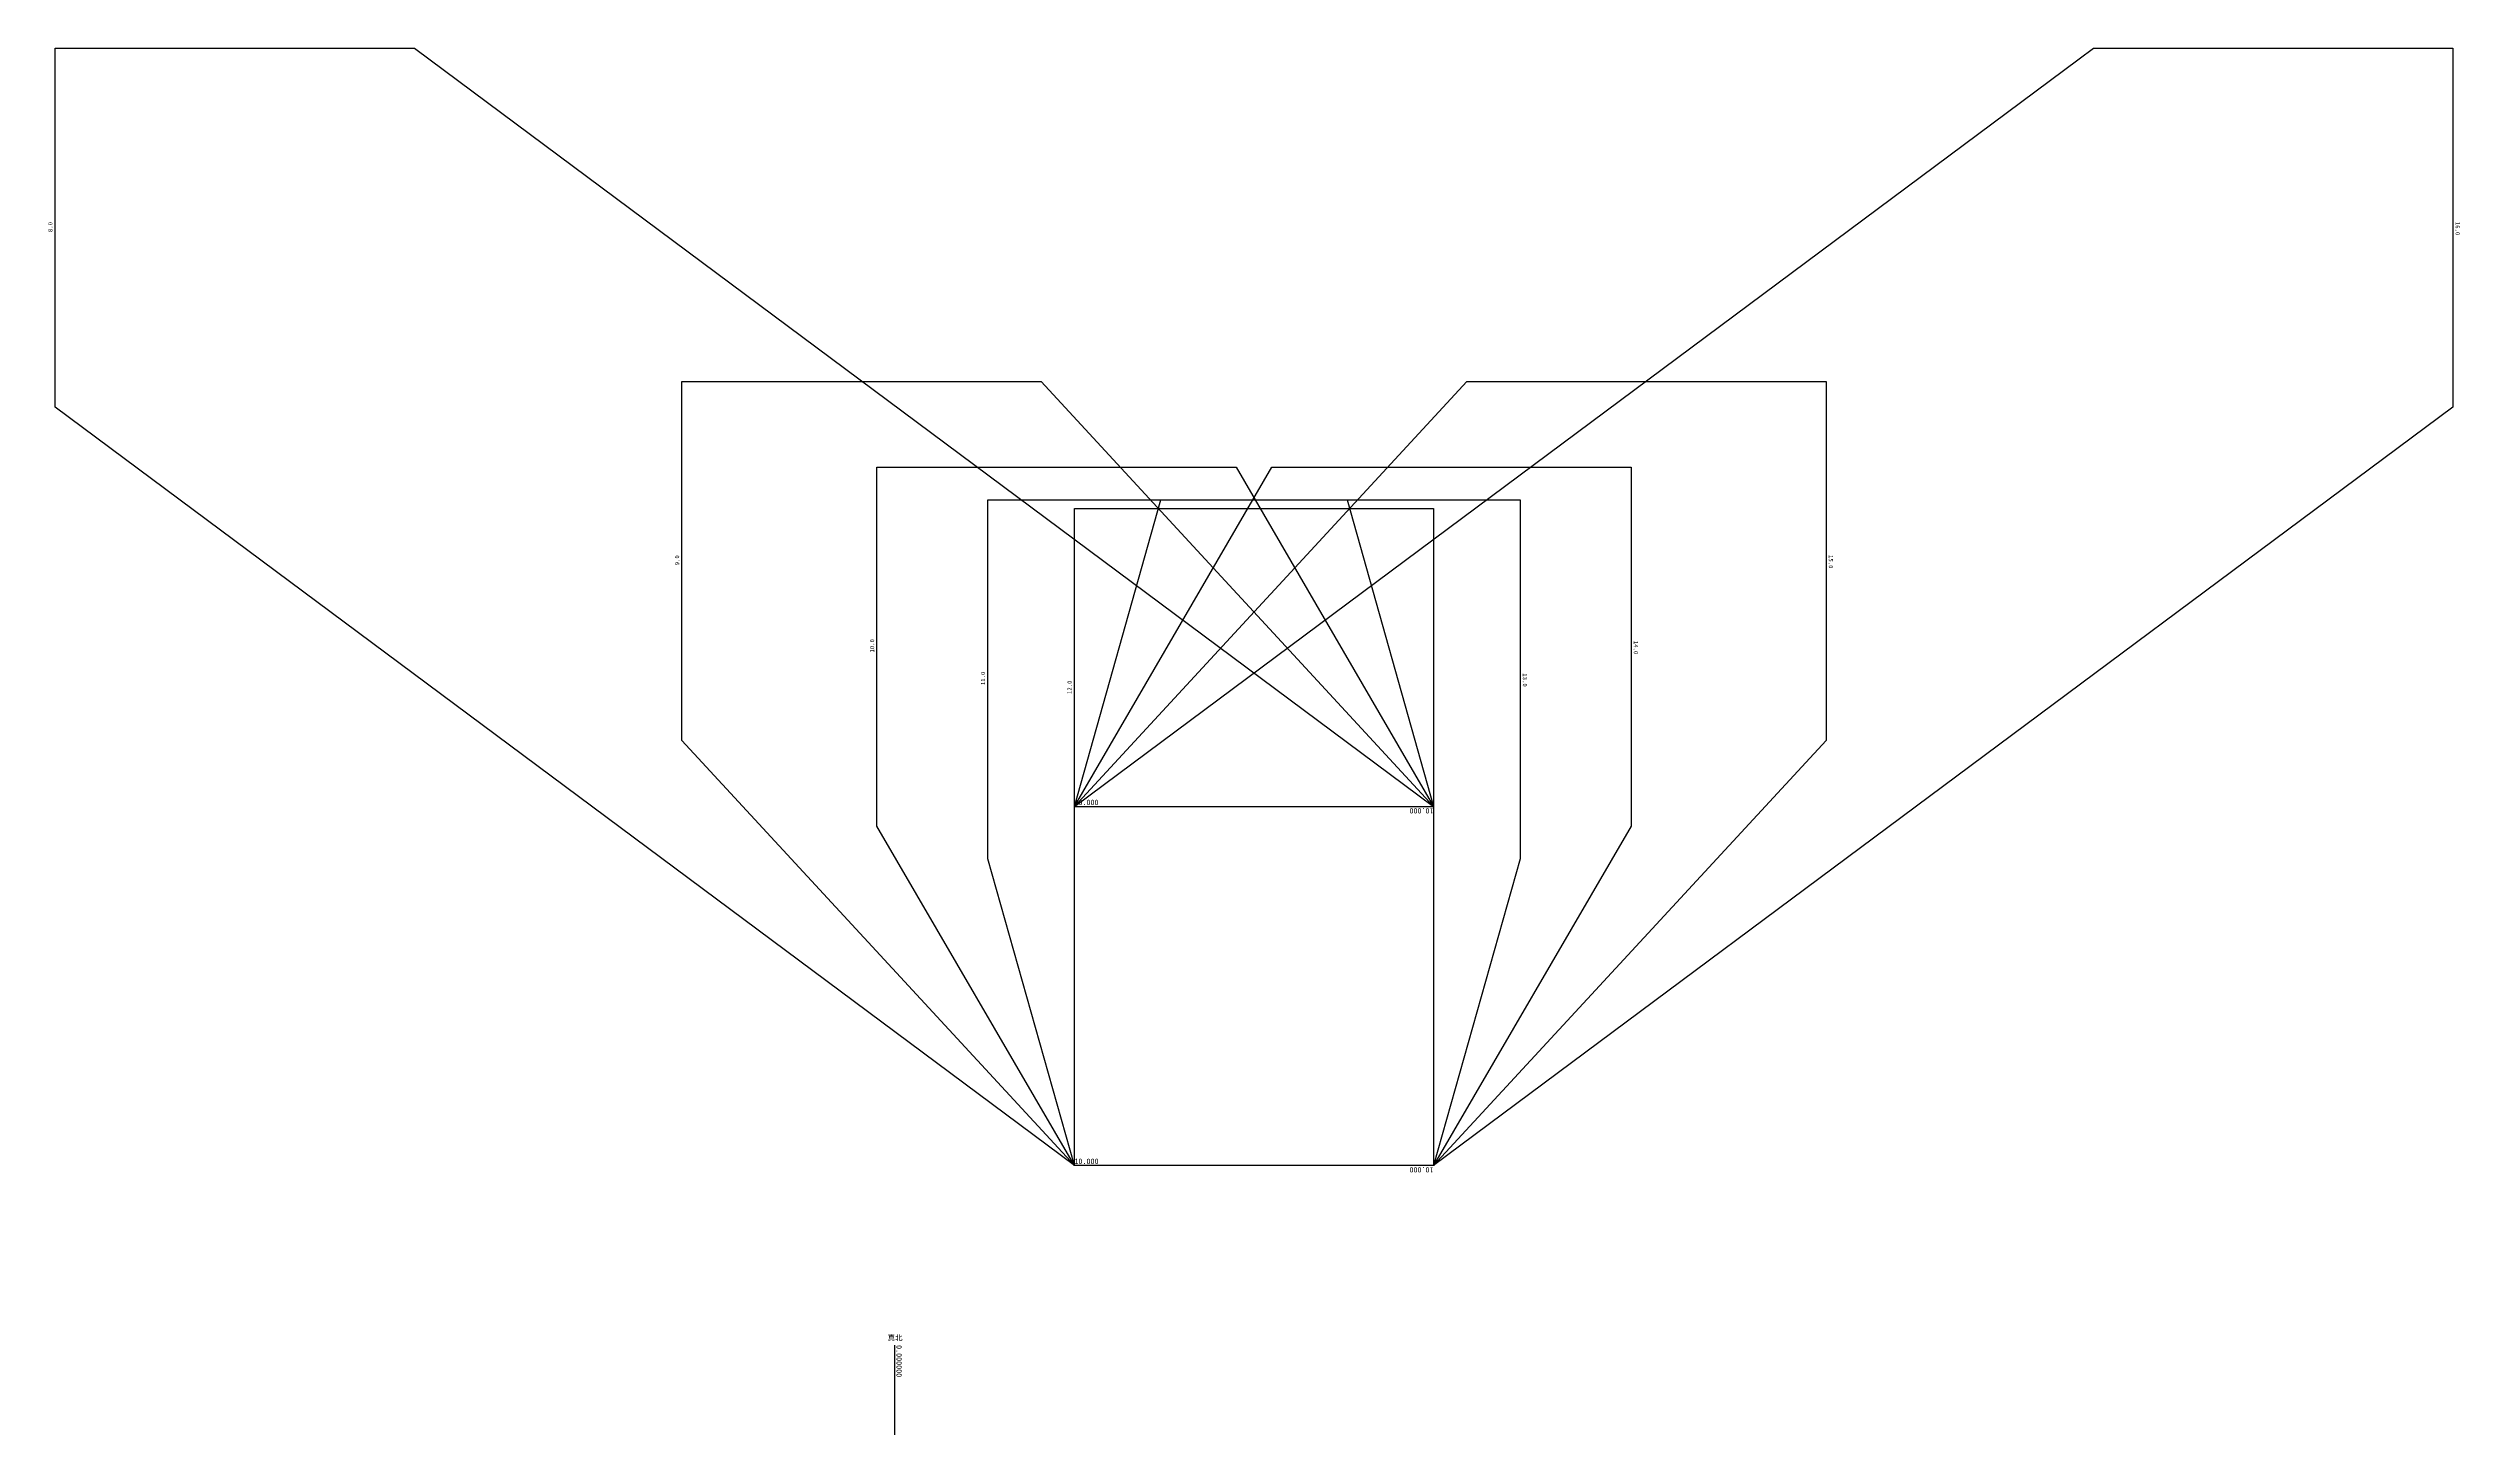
# Model space of a CAD drawing. Units: millimetres at full size, sheet at 1:100. Extents: x -44414 to 37802, y -18796 to 28504.
import ezdxf
from ezdxf.enums import TextEntityAlignment as Align

# ---------------------------------------------------------------- set-up
doc = ezdxf.new("R2010")
doc.units = ezdxf.units.MM
doc.header["$LTSCALE"] = 100
doc.layers.add('0-0', color=7, linetype='Continuous')
doc.styles.add('ＭＳ ゴシック', font='')
doc.styles.get('ＭＳ ゴシック').set_extended_font_data('MS Gothic')

msp = doc.modelspace()

# ---------------------------------------------------------------- linework, layer by layer
at = {"layer": '0-0'}
for p, q in [((37563, 16258.9), (2816.3, -9612.2)), ((16195.2, 4892.2), (2816.3, -9612.2)), ((9547.4, 1965.5), (2816.3, -9612.2)), ((5765.2, 856.6), (2816.3, -9612.2)), ((-15551, -18795.9), (-15551, -15734.7))]:
    msp.add_line(p, q, dxfattribs=at)
for points in [[(-9428.1, -9612.2), (-44174.8, 16258.9), (-44174.8, 28504.4)], [(-44174.8, 28504.4), (-31930.3, 28504.4), (2816.3, 2632.2)], [(-9428.1, 2632.2), (25318.5, 28504.4), (37563, 28504.4), (37563, 16258.9)], [(-9428.1, -9612.2), (-22808.1, 4892.2), (-22808.1, 17136.6)], [(-22808.1, 17136.6), (-10562.6, 17136.6), (2816.3, 2632.2)], [(-9428.1, 2632.2), (3950.8, 17136.6), (16195.2, 17136.6), (16195.2, 4892.2)], [(-9428.1, -9612.2), (-16159.2, 1965.5), (-16159.2, 14210)], [(-16159.2, 14210), (-3914.8, 14210), (2816.3, 2632.2)], [(-9428.1, 2632.2), (-2697, 14210), (9547.4, 14210), (9547.4, 1965.5)], [(-9428.1, -9612.2), (-12378.1, 856.6), (-12378.1, 13102.2)], [(-12378.1, 13102.2), (-132.6, 13102.2), (2816.3, 2632.2)], [(-9428.1, 2632.2), (-6478.1, 13102.2), (5765.2, 13102.2), (5765.2, 856.6)], [(-9428.1, -9612.2), (-9428.1, 553.3), (-9428.1, 12797.8)], [(-9428.1, 12797.8), (2816.3, 12797.8), (2816.3, 553.3), (2816.3, -9612.2)]]:
    msp.add_lwpolyline(points, dxfattribs=at)
msp.add_lwpolyline([(-9428.6, 2632.7), (2816.3, 2632.7), (2816.3, -9612.2), (-9428.6, -9612.2)], close=True, dxfattribs=at)

# ---------------------------------------------------------------- texts
at = {"layer": '0-0', "style": 'ＭＳ ゴシック'}
for s, rotation, p in [('8.0', 90, (-44224.8, 22231.6)), ('16.0', 270, (37613, 22581.6)), ('9.0', 90, (-22858.1, 10864.4)), ('15.0', 270, (16245.2, 11214.4)), ('10.0', 90, (-16209.2, 7887.8)), ('14.0', 270, (9597.4, 8287.8)), ('11.0', 90, (-12428.1, 6779.4)), ('12.0', 90, (-9478.1, 6475.5)), ('13.0', 270, (5815.2, 7179.4))]:
    msp.add_text(s, height=146.6, rotation=rotation, dxfattribs=at).set_placement(p, align=Align.BOTTOM_LEFT)
at = {"layer": '0-0', "color": 2, "style": 'ＭＳ ゴシック'}
for p in [(-9428.6, 2632.7), (-9428.6, -9612.2)]:
    msp.add_text('10.000', height=183.3, dxfattribs=at).set_placement(p, align=Align.BOTTOM_LEFT)
for p in [(2816.3, 2632.7), (2816.3, -9612.2)]:
    msp.add_text('10.000', height=183.3, rotation=180, dxfattribs=at).set_placement(p, align=Align.BOTTOM_LEFT)
at = {"layer": '0-0', "color": 6, "style": 'ＭＳ ゴシック'}
msp.add_text('真北', height=183.3, dxfattribs=at).set_placement((-15801, -15634.7), align=Align.BOTTOM_LEFT)
msp.add_text('0.000000', height=183.3, rotation=270, dxfattribs=at).set_placement((-15551, -15734.7), align=Align.BOTTOM_LEFT)

doc.saveas('drawing.dxf')
